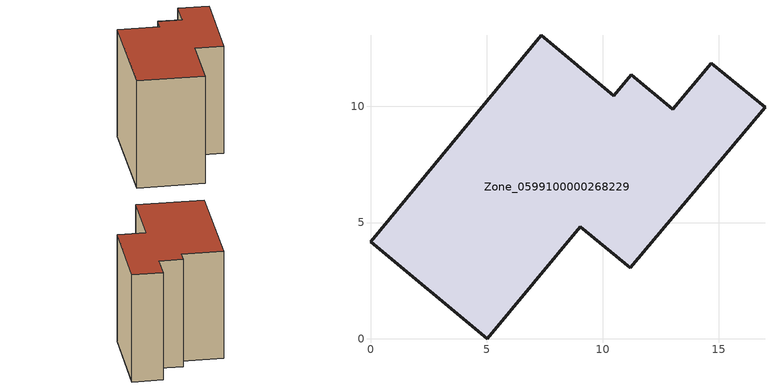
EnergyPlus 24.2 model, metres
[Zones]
Zone_0599100000268229
 floor ground (C_G): 13.02,9.87 14.68,11.87 16.99,9.97 11.19,3.06 9.04,4.83 5.02,0 0,4.18 7.35,13.06 10.48,10.46 11.23,11.36 z0
 wall outside (C_F): 7.35,13.06 0,4.18 5.02,0 9.04,4.83 11.19,3.06 16.99,9.97 14.68,11.87 13.02,9.87 11.23,11.36 10.48,10.46 7.35,13.06 z0:11.19
 roof outside (C_R): 10.48,10.46 7.35,13.06 0,4.18 5.02,0 9.04,4.83 11.19,3.06 16.99,9.97 14.68,11.87 13.02,9.87 11.23,11.36 z11.19
[BUILDING]
Pand.0599100000268229: North Axis=0; Terrain=City; Loads Convergence Tolerance Value=0.04; Temperature Convergence Tolerance Value=0.4; Solar Distribution=FullExterior; Maximum Number of Warmup Days=25; Minimum Number of Warmup Days=1
[Site:Location]
Rotterdam.The.Hague.AP_ZH_NLD Design_Conditions: Latitude=51.96; Longitude=4.45; Time Zone=1; Elevation=-4.5
[SITE:GROUNDTEMPERATURE:BUILDINGSURFACE]
18, 18, 18, 18, 18, 18, 18, 18, 18, 18, 18, 18
[MATERIAL] Thermal Absorptance=0.9; Solar Absorptance=0.7; Visible Absorptance=0.7
Name | Roughness | Thickness | Conductivity | Density | Specific Heat
G.TC.1946 | MediumSmooth | 0.15 | 1 | 540 | 1210
F.TC.1946 | Rough | 0.3 | 0.857143 | 1920 | 840
R.TC.1946 | MediumRough | 0.2 | 0.909091 | 1500 | 1000
[CONSTRUCTION]
C_G: G.TC.1946
C_F: F.TC.1946
C_R: R.TC.1946
[ZONE]
Zone_0599100000268229: Type=1; Multiplier=1; Ceiling Height=Autocalculate; Volume=Autocalculate; Floor Area=autocalculate; Part of Total Floor Area=Yes
[ZONEINFILTRATION:DESIGNFLOWRATE]
Infil_Zone_0599100000268229: Zone or ZoneList or Space or SpaceList=Zone_0599100000268229; Schedule=AlwaysOn; Design Flow Rate Calculation Method=Flow/Area; Flow Rate per Floor Area=0.003; Constant Term Coefficient=1; Temperature Term Coefficient=0; Velocity Term Coefficient=0; Velocity Squared Term Coefficient=0
[HVACTEMPLATE:ZONE:IDEALLOADSAIRSYSTEM]
Zone_0599100000268229: Maximum Heating Supply Air Temperature=50; Minimum Cooling Supply Air Temperature=13; Maximum Heating Supply Air Humidity Ratio=0.0156; Minimum Cooling Supply Air Humidity Ratio=0.0077; Heating Limit=NoLimit; Cooling Limit=NoLimit; Dehumidification Control Type=ConstantSensibleHeatRatio; Cooling Sensible Heat Ratio=0.7; Dehumidification Setpoint=60; Humidification Control Type=None; Humidification Setpoint=30; Outdoor Air Method=None; Outdoor Air Flow Rate per Person=0.00944; Outdoor Air Flow Rate per Zone Floor Area=0; Outdoor Air Flow Rate per Zone=0; Demand Controlled Ventilation Type=None; Outdoor Air Economizer Type=NoEconomizer; Heat Recovery Type=None; Sensible Heat Recovery Effectiveness=0.7; Latent Heat Recovery Effectiveness=0.65
[ZONECONTROL:THERMOSTAT]
ThermostatControl_Zone_0599100000268229: Zone or ZoneList=Zone_0599100000268229; Control Type Schedule=DualSetpointControlType; Control 1=Thermostat_Zone_0599100000268229; Temperature Difference Between Cutout And Setpoint=0
[THERMOSTATSETPOINT:DUALSETPOINT]
Thermostat_Zone_0599100000268229: Heating Setpoint Temperature Schedule=HeatingSetpoint_Zone_0599100000268229; Cooling Setpoint Temperature Schedule=CoolingSetpoint_Zone_0599100000268229
[SCHEDULE:COMPACT]
HeatingSetpoint_Zone_0599100000268229: Through: 12/31, For: AllDays, Until: 24:00, 21
CoolingSetpoint_Zone_0599100000268229: Through: 12/31, For: AllDays, Until: 24:00, 24
DualSetpointControlType: Through: 12/31, For: AllDays, Until: 24:00, 4
AlwaysOn: Through: 12/31, For: AllDays, Until: 24:00, 1
